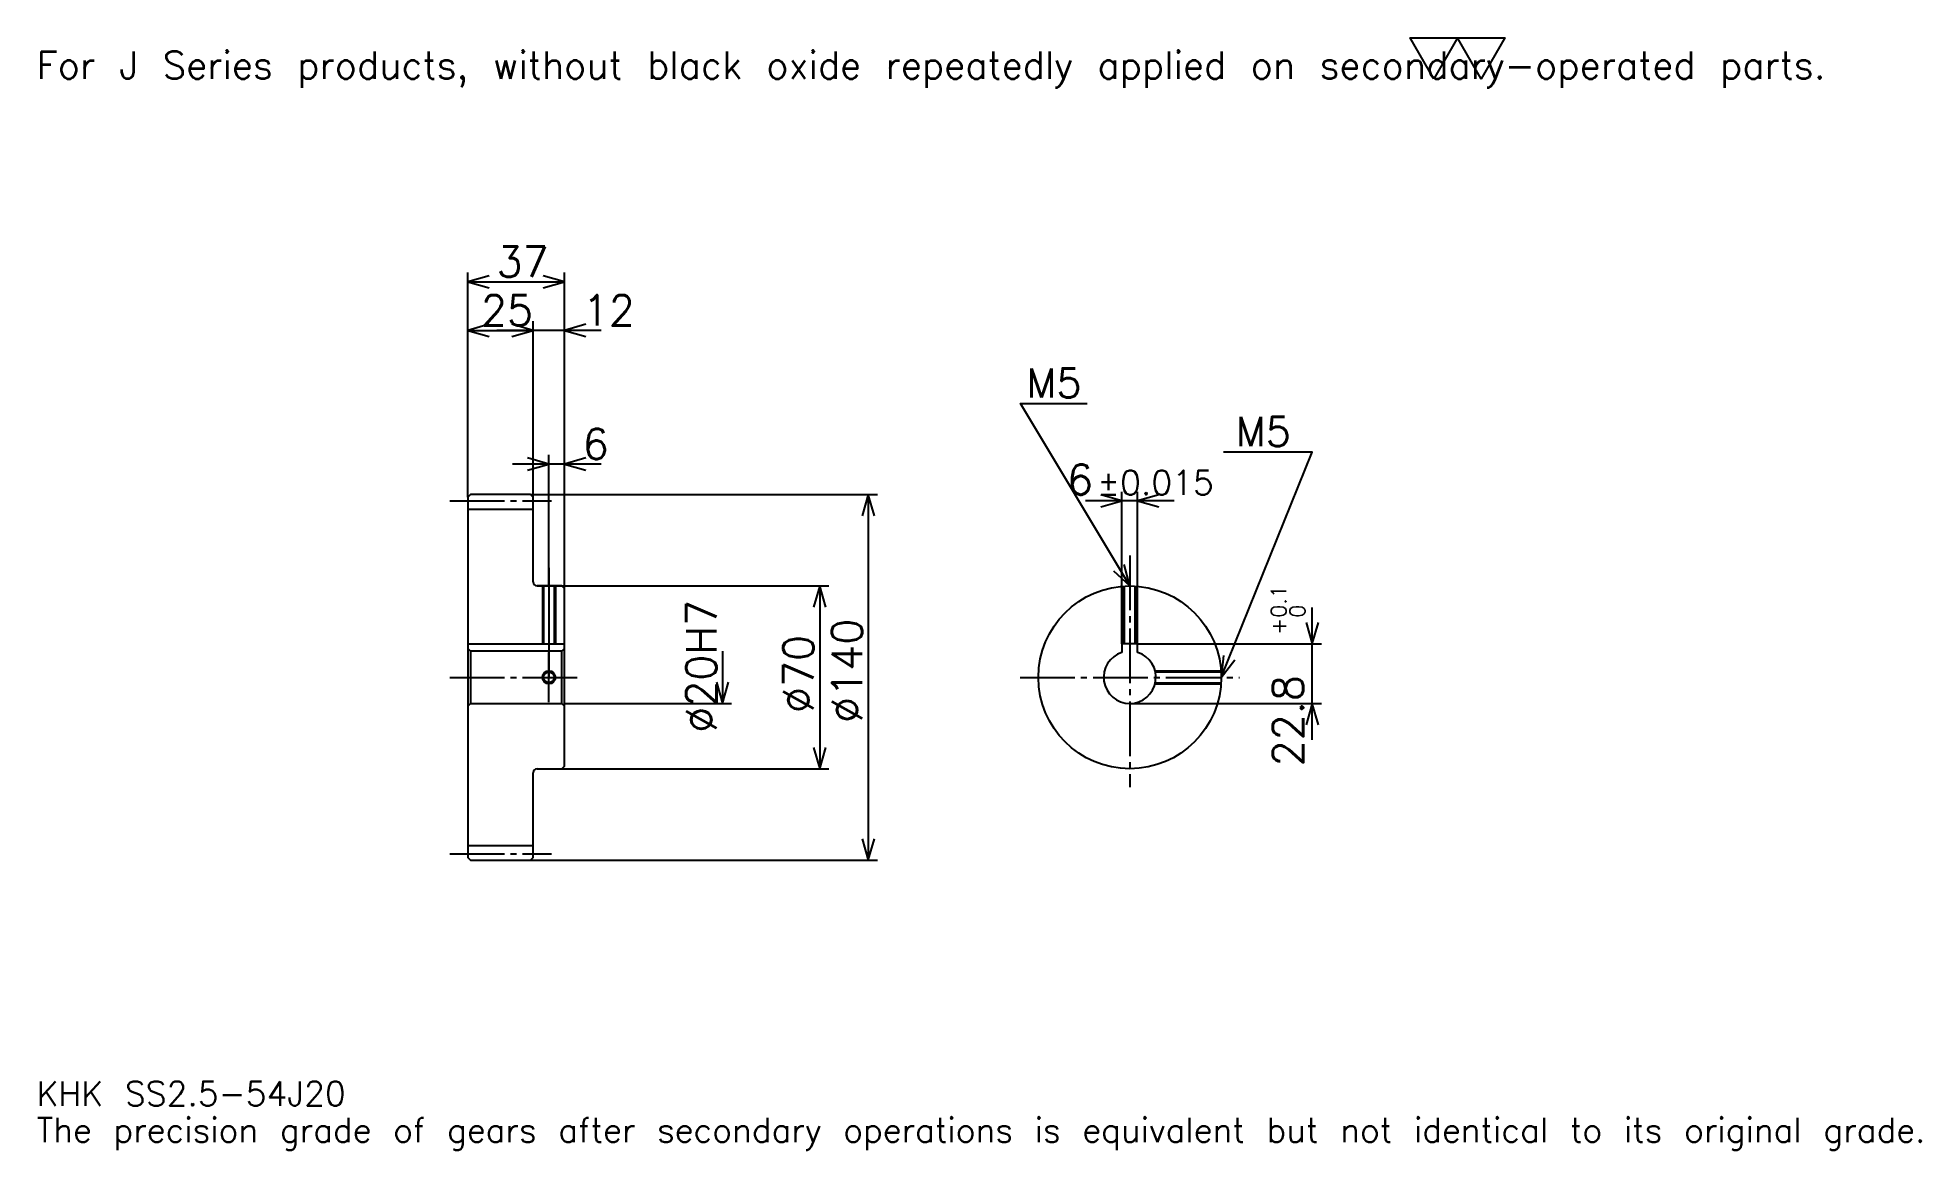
# Model space of a CAD drawing. Extents: x 24 to 745, y 9 to 434.
import ezdxf

# ---------------------------------------------------------------- set-up
doc = ezdxf.new("R2010")
doc.units = 0
doc.linetypes.add('DASHDOT', pattern=[27.913044, 20.934783, -2.326087, 2.326087, -2.326087])
doc.layers.get('0').update_dxf_attribs({"linetype": 'CONTINUOUS'})
doc.layers.add('DASHDOT', color=6, linetype='DASHDOT')
doc.styles.add('KANJI', font='TXT', dxfattribs={"bigfont": 'BIGFONT'})

msp = doc.modelspace()

# ---------------------------------------------------------------- linework, layer by layer
at = {"color": 5}
for p, q in [((188.413055, 259.57608), (188.413055, 344.478271)), ((188.413055, 340.989136), (225.413055, 340.989136)), ((225.413055, 259.57608), (225.413055, 344.478271)), ((213.413055, 259.57608), (213.413055, 325.869568)), ((188.413055, 322.380432), (213.413055, 322.380432)), ((239.369568, 322.380432), (199.456528, 322.380432)), ((219.413055, 259.57608), (219.413055, 274.695648)), ((239.369568, 271.206512), (205.456528, 271.206512)), ((438.847839, 202.376083), (438.847839, 260.630432)), ((444.847839, 202.376083), (444.847839, 260.630432)), ((188.413055, 258.57608), (188.413055, 259.57608)), ((212.413055, 259.57608), (225.413055, 259.57608)), ((213.413055, 258.57608), (213.413055, 259.57608)), ((219.413055, 224.57608), (219.413055, 259.57608)), ((219.413055, 224.57608), (219.413055, 259.57608)), ((225.413055, 259.57608), (345.206543, 259.57608)), ((225.413055, 223.57608), (225.413055, 259.57608)), ((341.717407, 259.57608), (341.717407, 119.57608)), ((458.804352, 257.141296), (424.891296, 257.141296)), ((214.913055, 224.57608), (225.413055, 224.57608)), ((225.413055, 224.57608), (326.597839, 224.57608)), ((323.108704, 224.57608), (323.108704, 154.57608)), ((511.739136, 165.619568), (511.739136, 216.332596)), ((444.847839, 202.376083), (515.228271, 202.376083)), ((285.891296, 199.57608), (285.891296, 179.57608)), ((225.413055, 179.57608), (289.380432, 179.57608)), ((441.847839, 179.57608), (515.228271, 179.57608)), ((214.913055, 154.57608), (225.413055, 154.57608)), ((225.413055, 154.57608), (326.597839, 154.57608)), ((212.413055, 119.57608), (225.413055, 119.57608)), ((225.413055, 119.57608), (345.206543, 119.57608))]:
    msp.add_line(p, q, dxfattribs=at)
at = {"color": 4}
for p, q in [((188.413055, 253.95108), (213.413055, 253.95108)), ((188.413055, 202.376083), (225.413055, 202.376083)), ((189.413055, 199.57608), (189.413055, 179.57608)), ((224.413055, 199.57608), (225.413055, 200.57608)), ((224.413055, 179.57608), (225.413055, 178.57608)), ((188.413055, 125.20108), (213.413055, 125.20108))]:
    msp.add_line(p, q, dxfattribs=at)
at = {"color": 7}
msp.add_lwpolyline([(558.260864, 418.695648), (549.189148, 434.419983), (585.476074, 434.419983), (576.404358, 418.695648), (567.332581, 434.419983), (558.260864, 418.695648)], dxfattribs=at)
at = {"color": 5}
for points in [[(196.554352, 343.315186), (188.413055, 340.989136), (196.554352, 338.663025)], [(217.271759, 338.663025), (225.413055, 340.989136), (217.271759, 343.315186)], [(196.554352, 324.706512), (188.413055, 322.380432), (196.554352, 320.054352)], [(205.271759, 320.054352), (213.413055, 322.380432), (205.271759, 324.706512)], [(205.271759, 320.054352), (213.413055, 322.380432), (205.271759, 324.706512)], [(233.554352, 324.706512), (225.413055, 322.380432), (233.554352, 320.054352)], [(441.847839, 224.57608), (399.978271, 294.358704), (425.565247, 294.358704)], [(476.847839, 189.57608), (511.739136, 275.75), (477.778259, 275.75)], [(211.271759, 268.880432), (219.413055, 271.206512), (211.271759, 273.532593)], [(233.554352, 273.532593), (225.413055, 271.206512), (233.554352, 268.880432)], [(344.043488, 251.434784), (341.717407, 259.57608), (339.391327, 251.434784)], [(430.706543, 254.815216), (438.847839, 257.141296), (430.706543, 259.467377)], [(452.989136, 259.467377), (444.847839, 257.141296), (452.989136, 254.815216)], [(435.664551, 230.360428), (441.847839, 224.57608), (439.653778, 232.753952)], [(325.434784, 216.434784), (323.108704, 224.57608), (320.782623, 216.434784)], [(509.413055, 210.51738), (511.739136, 202.376083), (514.065186, 210.51738)], [(477.747192, 197.99527), (476.847839, 189.57608), (482.059326, 196.249313)], [(283.565216, 187.717377), (285.891296, 179.57608), (288.217407, 187.717377)], [(514.065186, 171.434784), (511.739136, 179.57608), (509.413055, 171.434784)], [(320.782623, 162.717377), (323.108704, 154.57608), (325.434784, 162.717377)], [(339.391327, 127.717384), (341.717407, 119.57608), (344.043488, 127.717384)]]:
    msp.add_lwpolyline(points, dxfattribs=at)
at = {"color": 4}
for points in [[(213.413055, 226.07608), (213.413055, 258.57608), (212.413055, 259.57608), (189.413055, 259.57608), (188.413055, 258.57608), (188.413055, 178.57608)], [(214.913055, 154.57608), (224.413055, 154.57608), (225.413055, 155.57608), (225.413055, 223.57608), (224.413055, 224.57608), (214.913055, 224.57608)], [(216.913055, 224.57608), (216.913055, 202.376083)], [(217.348053, 224.57608), (217.348053, 202.376083)], [(221.478058, 224.57608), (221.478058, 202.376083)], [(221.913055, 224.57608), (221.913055, 202.376083)], [(439.347839, 202.376083), (439.347839, 224.486679)], [(439.782837, 202.376083), (439.782837, 224.515106)], [(443.912842, 202.376083), (443.912842, 224.515106)], [(444.347839, 202.376083), (444.347839, 224.486679)], [(444.847839, 199.115479), (444.847839, 202.376083), (438.847839, 202.376083), (438.847839, 199.115479)], [(188.413055, 178.57608), (189.413055, 179.57608), (224.413055, 179.57608), (224.413055, 199.57608), (189.413055, 199.57608), (188.413055, 200.57608)], [(451.530304, 192.07608), (476.758453, 192.07608)], [(451.632294, 191.641083), (476.786865, 191.641083)], [(451.530304, 187.07608), (476.758453, 187.07608)], [(451.632294, 187.511078), (476.786865, 187.511078)], [(188.413055, 178.57608), (188.413055, 120.57608), (189.413055, 119.57608), (212.413055, 119.57608), (213.413055, 120.57608), (213.413055, 153.07608)]]:
    msp.add_lwpolyline(points, dxfattribs=at)
for centre, radius in [((441.847839, 189.57608), 35), ((219.413055, 189.57608), 2.065)]:
    msp.add_circle(centre, radius, dxfattribs=at)
at = {"color": 7}
msp.add_circle((219.413055, 189.57608), 2.5, dxfattribs=at)
at = {"color": 4}
for centre, radius, start, end in [((214.913055, 226.07608), 1.5, 180, 270), ((441.847839, 189.57608), 10, 107.457602748, 72.542397252), ((214.913055, 153.07608), 1.5, 90, 180)]:
    msp.add_arc(centre, radius, start, end, dxfattribs=at)
at = {"layer": 'DASHDOT', "color": 7}
for p, q in [((181.434799, 257.07608), (220.391312, 257.07608)), ((441.847839, 236.206512), (441.847839, 147.597824)), ((219.413055, 224.57608), (219.413055, 189.57608)), ((181.434799, 189.57608), (232.391312, 189.57608)), ((399.869568, 189.57608), (483.826111, 189.57608)), ((181.434799, 122.07608), (220.391312, 122.07608))]:
    msp.add_line(p, q, dxfattribs=at)
for points in [[(219.413055, 231.554337), (219.413055, 195.397827)], [(219.413055, 180.097824), (219.413055, 199.054337)], [(209.934799, 189.57608), (228.891312, 189.57608)]]:
    msp.add_lwpolyline(points, dxfattribs=at)

# ---------------------------------------------------------------- texts
at = {"color": 7, "style": 'KANJI'}
for s, height, p in [('For J Series products, without black oxide repeatedly applied on secondary-operated parts.', 10.467391, (23.26087, 418.695648)), ('37', 11.630435, (199.353271, 342.849976)), ('25', 11.630435, (193.353271, 324.241302)), ('12', 11.630435, (232.391312, 324.241302)), ('M5', 11.165218, (402.304382, 296.684784)), ('M5', 11.165218, (482.43042, 278.07608)), ('6', 11.630435, (232.391312, 273.067383)), ('6', 11.630435, (417.840332, 259.467377)), ('%%p0.015', 9.304348, (429.353027, 259.467377)), ('KHK SS2.5-54J20', 9.304348, (23.26087, 25.586956)), ('The precision grade of gears after secondary operations is equivalent but not identical to its original grade.', 9.304348, (23.26087, 11.630435))]:
    msp.add_text(s, height=height, dxfattribs=at).set_placement(p)
for s, height, p in [('%%c20H7', 11.630435, (283.565216, 168.35054)), ('0.1', 5.815217, (501.736969, 212.387711)), ('0', 5.815217, (508.947845, 212.387711)), ('%%c140', 11.630435, (339.391327, 172.130432)), ('+', 5.815217, (501.736969, 205.874664)), ('%%c70', 11.630435, (320.782623, 175.910324)), ('22.8', 11.630435, (508.25, 155.533539))]:
    msp.add_text(s, height=height, rotation=90, dxfattribs=at).set_placement(p)

doc.saveas('drawing.dxf')
